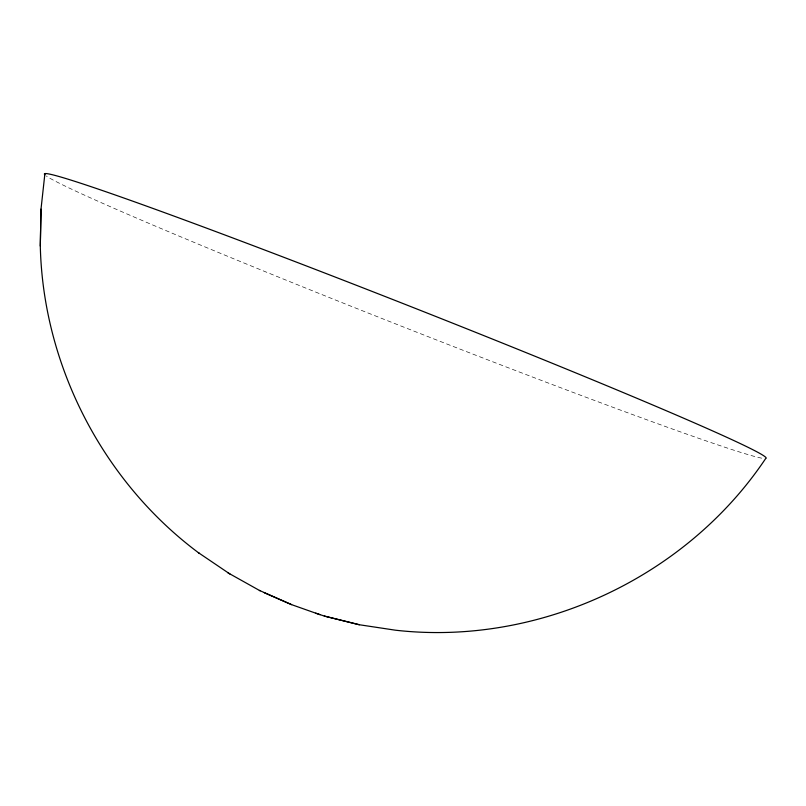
<?xml version="1.0" encoding="UTF-8"?>
<svg xmlns="http://www.w3.org/2000/svg" width="806" height="806" viewBox="0 0 806 806"><rect width="100%" height="100%" fill="white"/><g stroke="black" fill="none" stroke-linecap="round" stroke-linejoin="round"><path stroke-width="0.6" stroke-dasharray="4.03 3.02" d="M761.71 458.161A387.857 10.831 21.5 0 1 395.655 323.911A387.857 10.831 21.5 0 1 46.355 176.01"/><path stroke-width="1.21" d="M199.465 553.42L198.387 552.664C102.765 481.293 43.03 365.32 40.3 246.042L41.005 209.157L44.904 173.612M41.005 209.157L40.3 246.042M315.69 613.154L324.304 616.066L359.345 624.751L395.383 630.191C538.126 646.452 685.825 577.932 765.68 458.513A387.857 10.831 21.5 0 0 405.478 304.497A387.857 10.831 21.5 0 0 44.884 174.831M324.304 616.066L359.345 624.751M259.371 590.405L291.611 604.651L320.063 614.706M264.318 592.763L291.611 604.651M230.012 574.063L198.387 552.664M260.096 590.798L227.856 572.774"/></g></svg>
